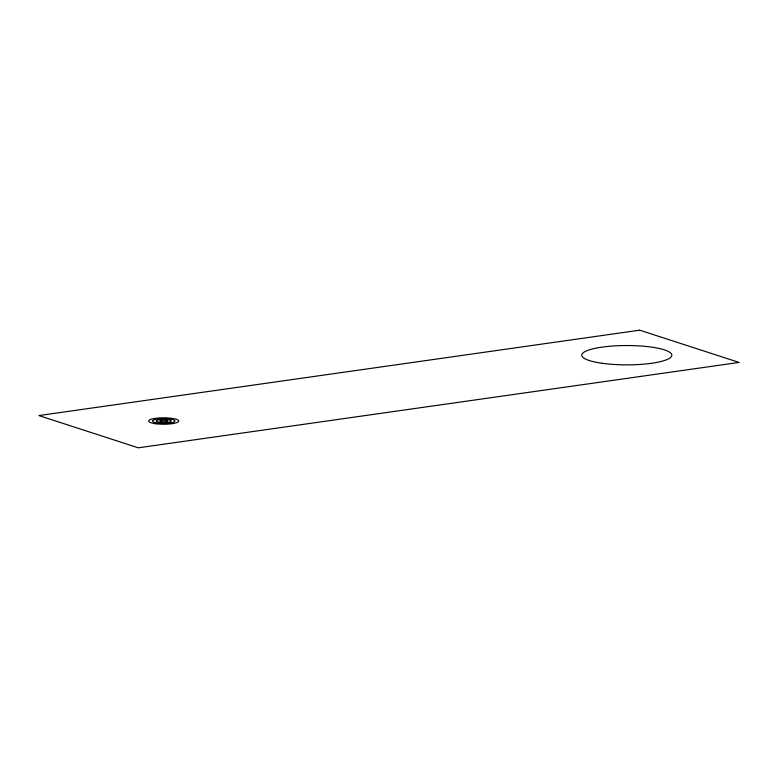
<?xml version="1.0" encoding="UTF-8"?>
<svg xmlns="http://www.w3.org/2000/svg" width="778" height="778" viewBox="0 0 778 778"><rect width="100%" height="100%" fill="white"/><g stroke="black" fill="none" stroke-linecap="round" stroke-linejoin="round"><path stroke-width="1.17" d="M639.691 330.183L38.9 415.569L138.309 447.817L739.1 362.431L639.691 330.183M155.464 423.718A15.006 3.219 0 0 0 178.687 421.209A15.006 3.219 0 0 0 156.962 418.146A15.006 3.219 0 0 0 155.464 423.718M157.526 423.038A11.262 2.422 0 0 0 174.943 421.161A11.262 2.422 0 0 0 158.654 418.865A11.262 2.422 0 0 0 157.526 423.038M159.587 422.366A7.508 1.614 0 0 0 171.199 421.112A7.508 1.614 0 0 0 160.336 419.585A7.508 1.614 0 0 0 159.587 422.366M161.639 421.695A3.754 0.807 0 0 0 167.455 421.063A3.754 0.807 0 0 0 162.018 420.305A3.754 0.807 0 0 0 161.639 421.695M602.075 363.277A45.027 9.667 0 0 0 671.764 355.76A45.027 9.667 0 0 0 606.587 346.56A45.027 9.667 0 0 0 602.075 363.277"/></g></svg>
